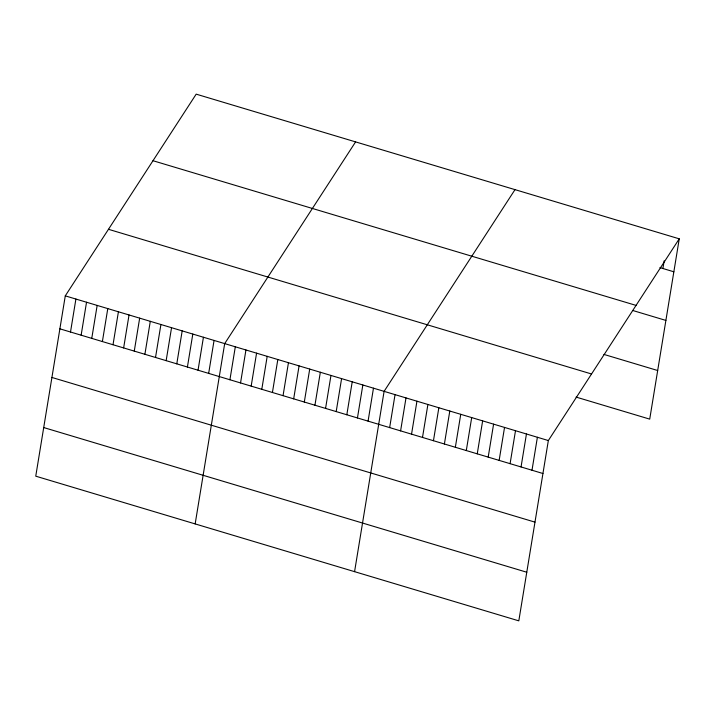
<?xml version="1.0" encoding="UTF-8"?>
<svg xmlns="http://www.w3.org/2000/svg" width="715" height="715" viewBox="0 0 715 715"><rect width="100%" height="100%" fill="white"/><g stroke="black" fill="none" stroke-linecap="round" stroke-linejoin="round"><path stroke-width="1.07" d="M65.28 295.867L35.75 476.172L518.813 620.852L548.342 440.547L679.25 238.828L196.187 94.148L65.28 295.867L548.342 440.547M70.508 332.019L75.906 299.049M81.135 335.201L86.533 302.231M91.761 338.383L97.16 305.412M102.388 341.564L107.786 308.594M113.015 344.746L118.413 311.776M123.641 347.928L129.04 314.966M134.268 351.11L139.666 318.148M144.895 354.3L150.293 321.33M155.521 357.482L160.92 324.512M166.148 360.664L171.555 327.693M176.784 363.846L182.182 330.875M187.41 367.027L192.809 334.057M198.037 370.209L203.435 337.248M208.664 373.391L214.062 340.429M195.159 523.916L224.689 343.611L355.596 141.892M229.917 379.763L235.315 346.793M240.544 382.945L245.942 349.975M251.171 386.127L256.569 353.156M261.797 389.309L267.195 356.338M272.424 392.49L277.822 359.529M283.051 395.672L288.449 362.711M293.677 398.854L299.076 365.892M304.313 402.044L309.711 369.074M314.94 405.226L320.338 372.256M325.566 408.408L330.965 375.438M336.193 411.59L341.591 378.619M346.82 414.772L352.218 381.801M357.446 417.953L362.845 384.992M368.073 421.135L373.471 388.173M354.569 571.66L384.098 391.355L515.006 189.636M389.648 427.597L395.046 394.635M400.597 430.877L405.995 397.915M411.545 434.157L416.943 401.195M422.502 437.437L427.901 404.476M433.451 440.717L438.849 407.756M444.399 443.997L449.798 411.027M455.348 447.277L460.746 414.307M466.296 450.557L471.694 417.587M477.245 453.837L482.643 420.867M488.193 457.117L493.591 424.147M499.142 460.397L504.54 427.427M510.09 463.678L515.497 430.707M521.047 466.958L526.446 433.987M531.996 470.238L537.394 437.267M662.903 268.509L664.163 260.823M679.25 238.828L649.721 419.133L576.067 397.075M659.918 267.616L673.852 271.789M152.983 160.714L636.046 305.394M633.043 310.578L665.888 320.418M603.934 354.417L657.684 370.513M108.474 229.3L591.537 373.981M59.881 328.829L542.944 473.509M51.918 377.457L534.981 522.138M43.713 427.552L526.776 572.232"/></g></svg>
